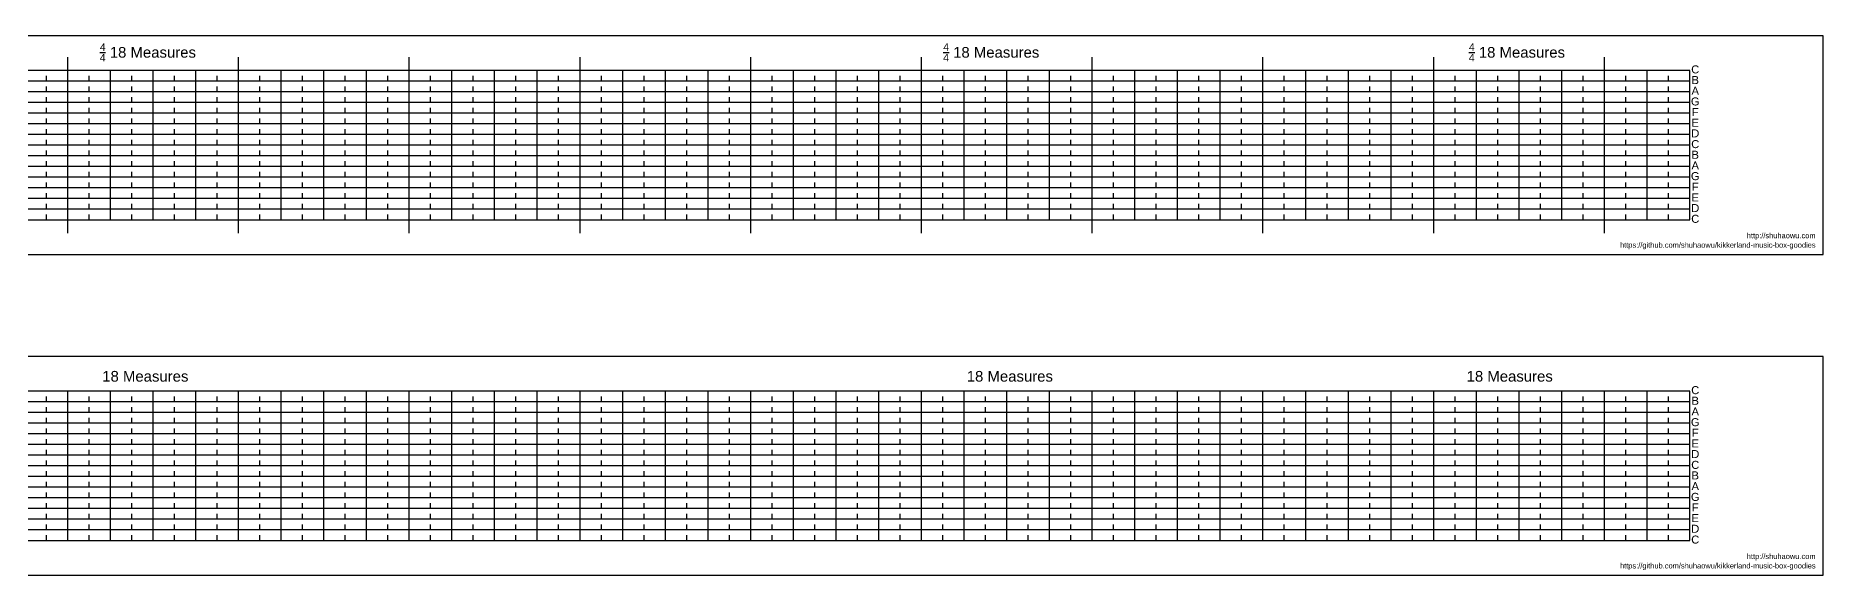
# Model space of a CAD drawing. Header units: inches. Extents: x 8.5 to 75.8, y -4.6 to 21.6.
# Drawn here: x 42.3 to 75.8, y 11.49 to 21.6 of the extents above; entities that cross this region are included whole.
import ezdxf

# ---------------------------------------------------------------- set-up
doc = ezdxf.new("R2010")
doc.units = ezdxf.units.IN
doc.header["$LTSCALE"] = 0.7
doc.header["$MEASUREMENT"] = 0
doc.linetypes.add('HIDDEN2', pattern=[0.1875, 0.125, -0.0625])
for name, color, linetype in [('8th Notes', 7, 'HIDDEN2'), ('Horizontal Lines', 7, 'Continuous'), ('Labels', 7, 'Continuous'), ('Quarter Notes', 7, 'Continuous')]:
    doc.layers.add(name, color=color, linetype=linetype)
doc.styles.get("Standard").update_dxf_attribs({"font": 'arial.ttf'})

msp = doc.modelspace()

# ---------------------------------------------------------------- linework, layer by layer
for p, q in [((75.8, 21.6), (10, 21.6)), ((75.8, 17.5), (75.8, 21.6)), ((10, 17.5), (75.8, 17.5)), ((75.8, 15.59), (10, 15.59)), ((75.8, 11.49), (75.8, 15.59)), ((10, 11.49), (75.8, 11.49))]:
    msp.add_line(p, q)
at = {"layer": '8th Notes'}
for p, q in [((42.5, 18.15), (42.5, 20.95)), ((43.3, 18.15), (43.3, 20.95)), ((44.1, 18.15), (44.1, 20.95)), ((44.9, 18.15), (44.9, 20.95)), ((45.7, 18.15), (45.7, 20.95)), ((46.5, 18.15), (46.5, 20.95)), ((47.3, 18.15), (47.3, 20.95)), ((48.1, 18.15), (48.1, 20.95)), ((48.9, 18.15), (48.9, 20.95)), ((49.7, 18.15), (49.7, 20.95)), ((50.5, 18.15), (50.5, 20.95)), ((51.3, 18.15), (51.3, 20.95)), ((52.1, 18.15), (52.1, 20.95)), ((52.9, 18.15), (52.9, 20.95)), ((53.7, 18.15), (53.7, 20.95)), ((54.5, 18.15), (54.5, 20.95)), ((55.3, 18.15), (55.3, 20.95)), ((56.1, 18.15), (56.1, 20.95)), ((56.9, 18.15), (56.9, 20.95)), ((57.7, 18.15), (57.7, 20.95)), ((58.5, 18.15), (58.5, 20.95)), ((59.3, 18.15), (59.3, 20.95)), ((60.1, 18.15), (60.1, 20.95)), ((60.9, 18.15), (60.9, 20.95)), ((61.7, 18.15), (61.7, 20.95)), ((62.5, 18.15), (62.5, 20.95)), ((63.3, 18.15), (63.3, 20.95)), ((64.1, 18.15), (64.1, 20.95)), ((64.9, 18.15), (64.9, 20.95)), ((65.7, 18.15), (65.7, 20.95)), ((66.5, 18.15), (66.5, 20.95)), ((67.3, 18.15), (67.3, 20.95)), ((68.1, 18.15), (68.1, 20.95)), ((68.9, 18.15), (68.9, 20.95)), ((69.7, 18.15), (69.7, 20.95)), ((70.5, 18.15), (70.5, 20.95)), ((71.3, 18.15), (71.3, 20.95)), ((72.1, 18.15), (72.1, 20.95)), ((72.9, 18.15), (72.9, 20.95)), ((42.5, 12.14), (42.5, 14.94)), ((43.3, 12.14), (43.3, 14.94)), ((44.1, 12.14), (44.1, 14.94)), ((44.9, 12.14), (44.9, 14.94)), ((45.7, 12.14), (45.7, 14.94)), ((46.5, 12.14), (46.5, 14.94)), ((47.3, 12.14), (47.3, 14.94)), ((48.1, 12.14), (48.1, 14.94)), ((48.9, 12.14), (48.9, 14.94)), ((49.7, 12.14), (49.7, 14.94)), ((50.5, 12.14), (50.5, 14.94)), ((51.3, 12.14), (51.3, 14.94)), ((52.1, 12.14), (52.1, 14.94)), ((52.9, 12.14), (52.9, 14.94)), ((53.7, 12.14), (53.7, 14.94)), ((54.5, 12.14), (54.5, 14.94)), ((55.3, 12.14), (55.3, 14.94)), ((56.1, 12.14), (56.1, 14.94)), ((56.9, 12.14), (56.9, 14.94)), ((57.7, 12.14), (57.7, 14.94)), ((58.5, 12.14), (58.5, 14.94)), ((59.3, 12.14), (59.3, 14.94)), ((60.1, 12.14), (60.1, 14.94)), ((60.9, 12.14), (60.9, 14.94)), ((61.7, 12.14), (61.7, 14.94)), ((62.5, 12.14), (62.5, 14.94)), ((63.3, 12.14), (63.3, 14.94)), ((64.1, 12.14), (64.1, 14.94)), ((64.9, 12.14), (64.9, 14.94)), ((65.7, 12.14), (65.7, 14.94)), ((66.5, 12.14), (66.5, 14.94)), ((67.3, 12.14), (67.3, 14.94)), ((68.1, 12.14), (68.1, 14.94)), ((68.9, 12.14), (68.9, 14.94)), ((69.7, 12.14), (69.7, 14.94)), ((70.5, 12.14), (70.5, 14.94)), ((71.3, 12.14), (71.3, 14.94)), ((72.1, 12.14), (72.1, 14.94)), ((72.9, 12.14), (72.9, 14.94))]:
    msp.add_line(p, q, dxfattribs=at)
at = {"layer": 'Horizontal Lines'}
for p, q in [((73.3, 20.95), (12.5, 20.95)), ((43.7, 18.15), (43.7, 20.95)), ((44.5, 18.15), (44.5, 20.95)), ((45.3, 18.15), (45.3, 20.95)), ((46.9, 18.15), (46.9, 20.95)), ((47.7, 18.15), (47.7, 20.95)), ((48.5, 18.15), (48.5, 20.95)), ((50.1, 18.15), (50.1, 20.95)), ((50.9, 18.15), (50.9, 20.95)), ((51.7, 18.15), (51.7, 20.95)), ((53.3, 18.15), (53.3, 20.95)), ((54.1, 18.15), (54.1, 20.95)), ((54.9, 18.15), (54.9, 20.95)), ((56.5, 18.15), (56.5, 20.95)), ((57.3, 18.15), (57.3, 20.95)), ((58.1, 18.15), (58.1, 20.95)), ((59.7, 18.15), (59.7, 20.95)), ((60.5, 18.15), (60.5, 20.95)), ((61.3, 18.15), (61.3, 20.95)), ((62.9, 18.15), (62.9, 20.95)), ((63.7, 18.15), (63.7, 20.95)), ((64.5, 18.15), (64.5, 20.95)), ((66.1, 18.15), (66.1, 20.95)), ((66.9, 18.15), (66.9, 20.95)), ((67.7, 18.15), (67.7, 20.95)), ((69.3, 18.15), (69.3, 20.95)), ((70.1, 18.15), (70.1, 20.95)), ((70.9, 18.15), (70.9, 20.95)), ((72.5, 18.15), (72.5, 20.95)), ((73.3, 18.15), (73.3, 20.95)), ((73.3, 18.15), (73.3, 20.95)), ((73.3, 20.75), (12.5, 20.75)), ((73.3, 20.55), (12.5, 20.55)), ((73.3, 20.35), (12.5, 20.35)), ((73.3, 20.15), (12.5, 20.15)), ((73.3, 19.95), (12.5, 19.95)), ((73.3, 19.75), (12.5, 19.75)), ((73.3, 19.55), (12.5, 19.55)), ((73.3, 19.35), (12.5, 19.35)), ((73.3, 19.15), (12.5, 19.15)), ((73.3, 18.95), (12.5, 18.95)), ((73.3, 18.75), (12.5, 18.75)), ((73.3, 18.55), (12.5, 18.55)), ((73.3, 18.35), (12.5, 18.35)), ((12.5, 18.15), (73.3, 18.15)), ((73.3, 14.94), (12.5, 14.94)), ((42.9, 12.14), (42.9, 14.94)), ((43.7, 12.14), (43.7, 14.94)), ((44.5, 12.14), (44.5, 14.94)), ((45.3, 12.14), (45.3, 14.94)), ((46.1, 12.14), (46.1, 14.94)), ((46.9, 12.14), (46.9, 14.94)), ((47.7, 12.14), (47.7, 14.94)), ((48.5, 12.14), (48.5, 14.94)), ((49.3, 12.14), (49.3, 14.94)), ((50.1, 12.14), (50.1, 14.94)), ((50.9, 12.14), (50.9, 14.94)), ((51.7, 12.14), (51.7, 14.94)), ((52.5, 12.14), (52.5, 14.94)), ((53.3, 12.14), (53.3, 14.94)), ((54.1, 12.14), (54.1, 14.94)), ((54.9, 12.14), (54.9, 14.94)), ((56.5, 12.14), (56.5, 14.94)), ((57.3, 12.14), (57.3, 14.94)), ((58.1, 12.14), (58.1, 14.94)), ((59.7, 12.14), (59.7, 14.94)), ((60.5, 12.14), (60.5, 14.94)), ((61.3, 12.14), (61.3, 14.94)), ((62.9, 12.14), (62.9, 14.94)), ((63.7, 12.14), (63.7, 14.94)), ((64.5, 12.14), (64.5, 14.94)), ((66.1, 12.14), (66.1, 14.94)), ((66.9, 12.14), (66.9, 14.94)), ((67.7, 12.14), (67.7, 14.94)), ((69.3, 12.14), (69.3, 14.94)), ((70.1, 12.14), (70.1, 14.94)), ((70.9, 12.14), (70.9, 14.94)), ((72.5, 12.14), (72.5, 14.94)), ((73.3, 12.14), (73.3, 14.94)), ((73.3, 12.14), (73.3, 14.94)), ((73.3, 14.74), (12.5, 14.74)), ((73.3, 14.54), (12.5, 14.54)), ((73.3, 14.34), (12.5, 14.34)), ((73.3, 14.14), (12.5, 14.14)), ((73.3, 13.94), (12.5, 13.94)), ((73.3, 13.74), (12.5, 13.74)), ((73.3, 13.54), (12.5, 13.54)), ((73.3, 13.34), (12.5, 13.34)), ((73.3, 13.14), (12.5, 13.14)), ((73.3, 12.94), (12.5, 12.94)), ((73.3, 12.74), (12.5, 12.74)), ((73.3, 12.54), (12.5, 12.54)), ((73.3, 12.34), (12.5, 12.34)), ((12.5, 12.14), (73.3, 12.14))]:
    msp.add_line(p, q, dxfattribs=at)
at = {"layer": 'Quarter Notes'}
for p, q in [((42.9, 17.9), (42.9, 21.2)), ((46.1, 17.9), (46.1, 21.2)), ((49.3, 17.9), (49.3, 21.2)), ((52.5, 17.9), (52.5, 21.2)), ((55.7, 17.9), (55.7, 21.2)), ((58.9, 17.9), (58.9, 21.2)), ((62.1, 17.9), (62.1, 21.2)), ((65.3, 17.9), (65.3, 21.2)), ((68.5, 17.9), (68.5, 21.2)), ((71.7, 17.9), (71.7, 21.2)), ((55.7, 12.14), (55.7, 14.94)), ((58.9, 12.14), (58.9, 14.94)), ((62.1, 12.14), (62.1, 14.94)), ((65.3, 12.14), (65.3, 14.94)), ((68.5, 12.14), (68.5, 14.94)), ((71.7, 12.14), (71.7, 14.94))]:
    msp.add_line(p, q, dxfattribs=at)

# ---------------------------------------------------------------- texts
at = {"char_height": 0.1, "attachment_point": 3}
for s, insert in [('http://shuhaowu.com', (75.656, 17.905)), ('https://github.com/shuhaowu/kikkerland-music-box-goodies', (75.656, 17.728)), ('http://shuhaowu.com', (75.656, 11.894)), ('https://github.com/shuhaowu/kikkerland-music-box-goodies', (75.656, 11.717))]:
    msp.add_mtext_dynamic_manual_height_columns(s, width=1.44798, gutter_width=1, heights=[0], dxfattribs=dict(at, insert=insert))
at = {"layer": 'Labels'}
for s, width, insert, char_height, attachment_point in [('\\A1;{\\H0.7x;\\S4/4;} 18 Measures', 1.91745, (43.501, 21.457), 0.2, 1), ('\\A1;{\\H0.7x;\\S4/4;} 18 Measures', 1.91745, (59.307, 21.457), 0.2, 1), ('\\A1;{\\H0.7x;\\S4/4;} 18 Measures', 1.91745, (69.159, 21.457), 0.2, 1), ('C', 0.15, (73.401, 20.968), 0.15, 5), ('B', 0.15, (73.401, 20.77), 0.15, 5), ('G', 0.15, (73.401, 20.368), 0.15, 5), ('A', 0.15, (73.401, 20.57), 0.15, 5), ('F', 0.15, (73.401, 20.17), 0.15, 5), ('D', 0.15, (73.401, 19.77), 0.15, 5), ('E', 0.15, (73.401, 19.97), 0.15, 5), ('C', 0.15, (73.401, 19.568), 0.15, 5), ('B', 0.15, (73.401, 19.37), 0.15, 5), ('A', 0.15, (73.401, 19.17), 0.15, 5), ('G', 0.15, (73.401, 18.968), 0.15, 5), ('F', 0.15, (73.401, 18.77), 0.15, 5), ('D', 0.15, (73.401, 18.37), 0.15, 5), ('E', 0.15, (73.401, 18.57), 0.15, 5), ('C', 0.15, (73.401, 18.168), 0.15, 5), ('\\A1;{\\H1x;  }18 Measures', 1.91745, (43.391, 15.318), 0.2, 1), ('\\A1;{\\H1x;  }18 Measures', 1.91745, (59.593, 15.318), 0.2, 1), ('\\A1;{\\H1x;  }18 Measures', 1.91745, (68.961, 15.318), 0.2, 1), ('C', 0.15, (73.401, 14.957), 0.15, 5), ('B', 0.15, (73.401, 14.76), 0.15, 5), ('G', 0.15, (73.401, 14.357), 0.15, 5), ('A', 0.15, (73.401, 14.56), 0.15, 5), ('F', 0.15, (73.401, 14.16), 0.15, 5), ('D', 0.15, (73.401, 13.76), 0.15, 5), ('E', 0.15, (73.401, 13.96), 0.15, 5), ('C', 0.15, (73.401, 13.557), 0.15, 5), ('B', 0.15, (73.401, 13.36), 0.15, 5), ('A', 0.15, (73.401, 13.16), 0.15, 5), ('G', 0.15, (73.401, 12.957), 0.15, 5), ('F', 0.15, (73.401, 12.76), 0.15, 5), ('D', 0.15, (73.401, 12.36), 0.15, 5), ('E', 0.15, (73.401, 12.56), 0.15, 5), ('C', 0.15, (73.401, 12.157), 0.15, 5)]:
    msp.add_mtext_dynamic_manual_height_columns(s, width=width, gutter_width=1, heights=[0], dxfattribs=dict(at, insert=insert, char_height=char_height, attachment_point=attachment_point))

doc.saveas('drawing.dxf')
